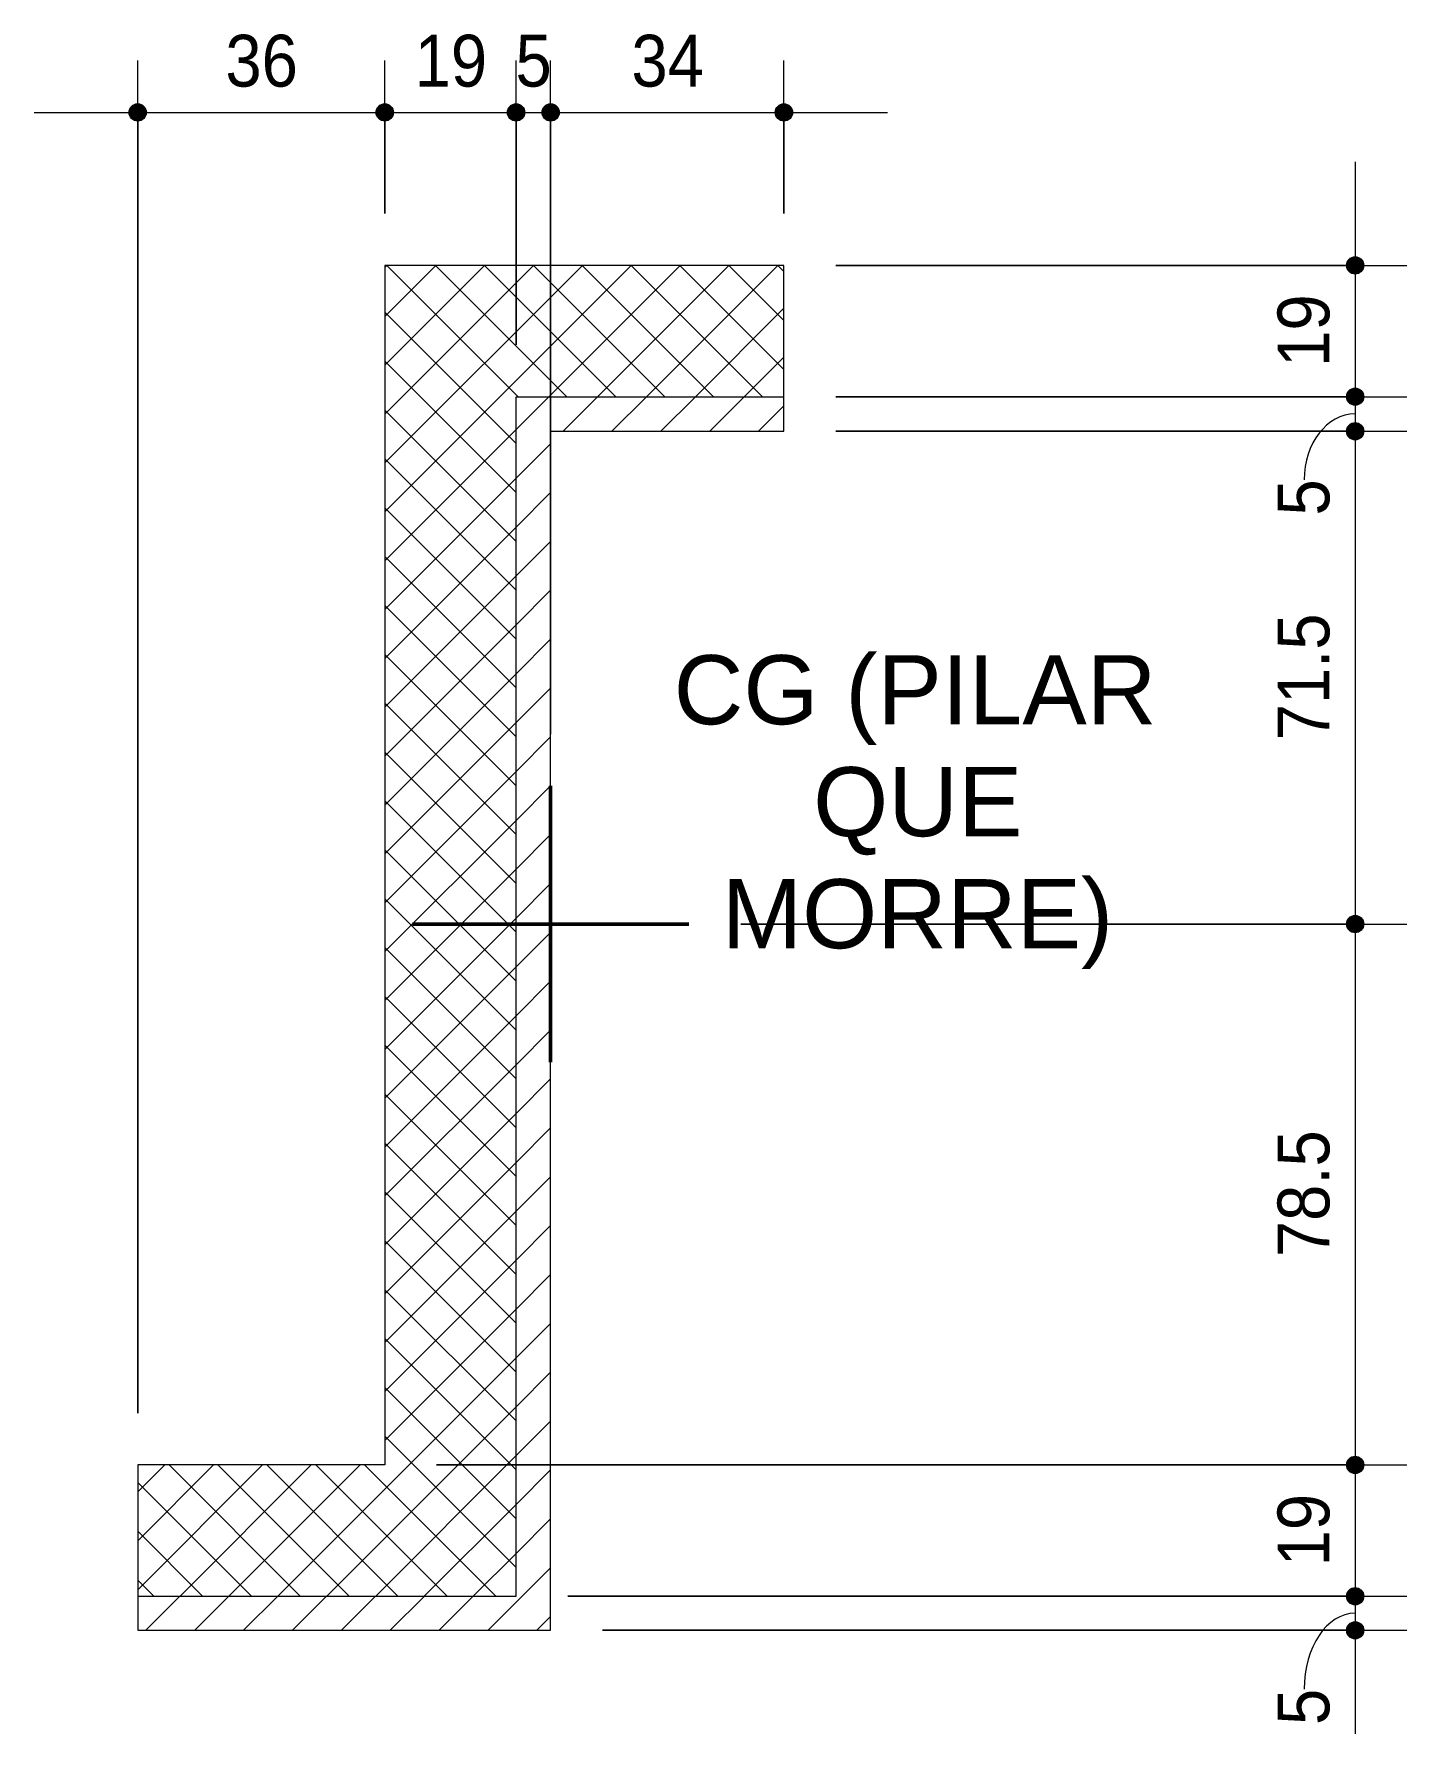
# Model space of a CAD drawing. Extents: x -1981 to 38708, y -3196 to 88064.
# Drawn here: x 18174.3 to 18373, y 494.6 to 740.6 of the extents above; entities that cross this region are included whole.
import ezdxf

# ---------------------------------------------------------------- set-up
doc = ezdxf.new("R2010")
doc.units = 0
doc.linetypes.add('Hidden', pattern=[0.714375, 0.47625, -0.238125])
for name, color, linetype, lineweight in [('A-ANNO-DIMS', 7, 'Continuous', 9), ('A-ANNO-DIMS-50', 7, 'Continuous', 9), ('A-DETL', 7, 'Hidden', 18), ('A-DETL-GENF', 7, 'Continuous', 18), ('A-DETL-MEDM', 7, 'Continuous', 50), ('G-ANNO-TEXT', 7, 'Continuous', 9)]:
    doc.layers.add(name, color=color, linetype=linetype, lineweight=lineweight)
doc.styles.add('Arial_1', font='arial.ttf', dxfattribs={"width": 0.9, "height": 7.5})
doc.styles.add('Arial_3', font='arial.ttf', dxfattribs={"height": 10})
doc.dimstyles.new('PED_1_5mm_ESQ_1', dxfattribs={"dimscale": 30.48, "dimtxt": 7.651945, "dimasz": 0.328084, "dimexe": 0.246063, "dimexo": 0.246063, "dimgap": 0.049213, "dimtad": 1, "dimdec": 1, "dimrnd": 0.5, "dimdsep": 46, "dimtxsty": 'Arial_1', "dimblk1": 'DOTSMALL', "dimblk2": 'DOTSMALL', "dimsah": 1, "dimcen": 0.09, "dimdle": 0.492126, "dimazin": 0, "dimtfac": 1, "dimtdec": 4, "dimtix": 1, "dimtmove": 1, "dimatfit": 3, "dimfxl": 1, "dimtvp": 1, "dimtolj": 1, "dimtzin": 0, "dimarcsym": 2})
doc.dimstyles.new('PED_1_5mm_ESQ_3', dxfattribs={"dimscale": 30.48, "dimtxt": 7.651945, "dimasz": 0.328084, "dimexe": 0.246063, "dimexo": 0.246063, "dimgap": 0.049213, "dimtad": 1, "dimdec": 1, "dimrnd": 0.5, "dimdsep": 46, "dimtxsty": 'Arial_1', "dimblk1": 'DOTSMALL', "dimblk2": 'DOTSMALL', "dimsah": 1, "dimcen": 0.09, "dimdle": 0.492126, "dimazin": 0, "dimtfac": 1, "dimtdec": 4, "dimtix": 1, "dimtmove": 0, "dimatfit": 3, "dimfxl": 1, "dimtvp": 1, "dimtolj": 1, "dimtzin": 0, "dimarcsym": 2})

# ---------------------------------------------------------------- blocks, each defined once
blk = doc.blocks.new('DIMBLOCK402-DT D 001 - DETALHE P1')
at = {"layer": 'A-ANNO-DIMS-50', "transparency": 16777216}
h = blk.add_hatch(color=256, dxfattribs=at)
edge = h.paths.add_edge_path(flags=0)
edge.add_arc((18365.49, 707.12), 1.25, 0, 360)
h = blk.add_hatch(color=256, dxfattribs=at)
edge = h.paths.add_edge_path(flags=0)
edge.add_arc((18365.49, 688.12), 1.25, 0, 360)
for p, q in [((18365.49, 722.12), (18365.49, 688.12)), ((18290.34, 707.12), (18372.99, 707.12)), ((18365.49, 707.12), (18290.34, 707.12)), ((18290.34, 688.12), (18372.99, 688.12)), ((18365.49, 688.12), (18290.34, 688.12))]:
    blk.add_line(p, q, dxfattribs=at)
for centre in [(18365.49, 707.12), (18365.49, 688.12)]:
    blk.add_circle(centre, 1.25, dxfattribs=at)
at = {"layer": 'A-ANNO-DIMS-50', "color": 0, "transparency": 16777216, "insert": (18354.26, 692.44), "char_height": 7.5, "width": 12.4315, "attachment_point": 1, "rotation": 90, "line_spacing_factor": 0.941778, "style": 'Arial_1'}
blk.add_mtext('19', dxfattribs=at)
blk = doc.blocks.new('_DotSmall')
at = {"color": 0, "linetype": 'ByBlock', "const_width": 0.5}
blk.add_lwpolyline([(-0.0625, 0, 1), (0.0625, 0, 1)], format="xyb", close=True, dxfattribs=at)
blk = doc.blocks.new('DIMBLOCK403-DT D 001 - DETALHE P1')
at = {"layer": 'A-ANNO-DIMS-50', "transparency": 16777216}
h = blk.add_hatch(color=256, dxfattribs=at)
edge = h.paths.add_edge_path(flags=0)
edge.add_arc((18365.49, 688.12), 1.25, 0, 360)
h = blk.add_hatch(color=256, dxfattribs=at)
edge = h.paths.add_edge_path(flags=0)
edge.add_arc((18365.49, 683.12), 1.25, 0, 360)
for p, q in [((18290.34, 688.12), (18372.99, 688.12)), ((18365.49, 688.12), (18290.34, 688.12)), ((18365.49, 688.12), (18365.49, 683.12)), ((18290.34, 683.12), (18372.99, 683.12)), ((18365.49, 683.12), (18290.34, 683.12))]:
    blk.add_line(p, q, dxfattribs=at)
for centre in [(18365.49, 688.12), (18365.49, 683.12)]:
    blk.add_circle(centre, 1.25, dxfattribs=at)
blk.add_ellipse((18365.49, 676.1), major_axis=(0, 9.52), ratio=0.7761, start_param=0, end_param=1.570796, dxfattribs=at)
at = {"layer": 'A-ANNO-DIMS-50', "color": 0, "transparency": 16777216, "insert": (18354.26, 670.92), "char_height": 7.5, "width": 6.2157, "attachment_point": 1, "rotation": 90, "line_spacing_factor": 0.941778, "style": 'Arial_1'}
blk.add_mtext('5', dxfattribs=at)
blk = doc.blocks.new('DIMBLOCK404-DT D 001 - DETALHE P1')
at = {"layer": 'A-ANNO-DIMS-50', "transparency": 16777216}
h = blk.add_hatch(color=256, dxfattribs=at)
edge = h.paths.add_edge_path(flags=0)
edge.add_arc((18365.49, 683.12), 1.25, 0, 360)
h = blk.add_hatch(color=256, dxfattribs=at)
edge = h.paths.add_edge_path(flags=0)
edge.add_arc((18365.49, 611.81), 1.25, 0, 360)
for p, q in [((18290.34, 683.12), (18372.99, 683.12)), ((18365.49, 683.12), (18290.34, 683.12)), ((18365.49, 683.12), (18365.49, 611.81)), ((18276.59, 611.81), (18372.99, 611.81)), ((18365.49, 611.81), (18276.59, 611.81))]:
    blk.add_line(p, q, dxfattribs=at)
for centre in [(18365.49, 683.12), (18365.49, 611.81)]:
    blk.add_circle(centre, 1.25, dxfattribs=at)
at = {"layer": 'A-ANNO-DIMS-50', "color": 0, "transparency": 16777216, "insert": (18354.26, 638.4), "char_height": 7.5, "width": 21.7551, "attachment_point": 1, "rotation": 90, "line_spacing_factor": 0.941778, "style": 'Arial_1'}
blk.add_mtext('71.5', dxfattribs=at)
blk = doc.blocks.new('DIMBLOCK405-DT D 001 - DETALHE P1')
at = {"layer": 'A-ANNO-DIMS-50', "transparency": 16777216}
h = blk.add_hatch(color=256, dxfattribs=at)
edge = h.paths.add_edge_path(flags=0)
edge.add_arc((18365.49, 611.81), 1.25, 0, 360)
h = blk.add_hatch(color=256, dxfattribs=at)
edge = h.paths.add_edge_path(flags=0)
edge.add_arc((18365.49, 533.55), 1.25, 0, 360)
for p, q in [((18276.59, 611.81), (18372.99, 611.81)), ((18365.49, 611.81), (18276.59, 611.81)), ((18365.49, 611.81), (18365.49, 533.55)), ((18232.59, 533.55), (18372.99, 533.55)), ((18365.49, 533.55), (18232.59, 533.55))]:
    blk.add_line(p, q, dxfattribs=at)
for centre in [(18365.49, 611.81), (18365.49, 533.55)]:
    blk.add_circle(centre, 1.25, dxfattribs=at)
at = {"layer": 'A-ANNO-DIMS-50', "color": 0, "transparency": 16777216, "insert": (18354.26, 563.62), "char_height": 7.5, "width": 21.7551, "attachment_point": 1, "rotation": 90, "line_spacing_factor": 0.941778, "style": 'Arial_1'}
blk.add_mtext('78.5', dxfattribs=at)
blk = doc.blocks.new('DIMBLOCK406-DT D 001 - DETALHE P1')
at = {"layer": 'A-ANNO-DIMS-50', "transparency": 16777216}
h = blk.add_hatch(color=256, dxfattribs=at)
edge = h.paths.add_edge_path(flags=0)
edge.add_arc((18365.49, 533.55), 1.25, 0, 360)
h = blk.add_hatch(color=256, dxfattribs=at)
edge = h.paths.add_edge_path(flags=0)
edge.add_arc((18365.49, 514.55), 1.25, 0, 360)
for p, q in [((18232.59, 533.55), (18372.99, 533.55)), ((18365.49, 533.55), (18232.59, 533.55)), ((18365.49, 533.55), (18365.49, 514.55)), ((18251.59, 514.55), (18372.99, 514.55)), ((18365.49, 514.55), (18251.59, 514.55))]:
    blk.add_line(p, q, dxfattribs=at)
for centre in [(18365.49, 533.55), (18365.49, 514.55)]:
    blk.add_circle(centre, 1.25, dxfattribs=at)
at = {"layer": 'A-ANNO-DIMS-50', "color": 0, "transparency": 16777216, "insert": (18354.26, 518.87), "char_height": 7.5, "width": 12.4315, "attachment_point": 1, "rotation": 90, "line_spacing_factor": 0.941778, "style": 'Arial_1'}
blk.add_mtext('19', dxfattribs=at)
blk = doc.blocks.new('DIMBLOCK407-DT D 001 - DETALHE P1')
at = {"layer": 'A-ANNO-DIMS-50', "transparency": 16777216}
h = blk.add_hatch(color=256, dxfattribs=at)
edge = h.paths.add_edge_path(flags=0)
edge.add_arc((18365.49, 514.55), 1.25, 0, 360)
h = blk.add_hatch(color=256, dxfattribs=at)
edge = h.paths.add_edge_path(flags=0)
edge.add_arc((18365.49, 509.62), 1.25, 0, 360)
for p, q in [((18251.59, 514.55), (18372.99, 514.55)), ((18365.49, 514.55), (18251.59, 514.55)), ((18365.49, 514.55), (18365.49, 494.62)), ((18256.59, 509.62), (18372.99, 509.62)), ((18365.49, 509.62), (18256.59, 509.62))]:
    blk.add_line(p, q, dxfattribs=at)
for centre in [(18365.49, 514.55), (18365.49, 509.62)]:
    blk.add_circle(centre, 1.25, dxfattribs=at)
blk.add_ellipse((18365.49, 501.1), major_axis=(0, 10.99), ratio=0.672362, start_param=0, end_param=1.570796, dxfattribs=at)
at = {"layer": 'A-ANNO-DIMS-50', "color": 0, "transparency": 16777216, "insert": (18354.26, 495.92), "char_height": 7.5, "width": 6.2157, "attachment_point": 1, "rotation": 90, "line_spacing_factor": 0.941778, "style": 'Arial_1'}
blk.add_mtext('5', dxfattribs=at)
blk = doc.blocks.new('DIMBLOCK408-DT D 001 - DETALHE P1')
at = {"layer": 'A-ANNO-DIMS-50', "transparency": 16777216}
h = blk.add_hatch(color=256, dxfattribs=at)
edge = h.paths.add_edge_path(flags=0)
edge.add_arc((18189.34, 729.25), 1.25, 0, 360)
h = blk.add_hatch(color=256, dxfattribs=at)
edge = h.paths.add_edge_path(flags=0)
edge.add_arc((18225.09, 729.25), 1.25, 0, 360)
for p, q in [((18189.34, 541.05), (18189.34, 736.75)), ((18225.09, 714.62), (18225.09, 736.75)), ((18174.34, 729.25), (18225.09, 729.25)), ((18189.34, 729.25), (18189.34, 541.05)), ((18225.09, 729.25), (18225.09, 714.62))]:
    blk.add_line(p, q, dxfattribs=at)
for centre in [(18189.34, 729.25), (18225.09, 729.25)]:
    blk.add_circle(centre, 1.25, dxfattribs=at)
at = {"layer": 'A-ANNO-DIMS-50', "color": 0, "transparency": 16777216, "insert": (18202.03, 740.49), "char_height": 7.5, "width": 12.4315, "attachment_point": 1, "line_spacing_factor": 0.941778, "style": 'Arial_1'}
blk.add_mtext('36', dxfattribs=at)
blk = doc.blocks.new('DIMBLOCK409-DT D 001 - DETALHE P1')
at = {"layer": 'A-ANNO-DIMS-50', "transparency": 16777216}
h = blk.add_hatch(color=256, dxfattribs=at)
edge = h.paths.add_edge_path(flags=0)
edge.add_arc((18225.09, 729.25), 1.25, 0, 360)
h = blk.add_hatch(color=256, dxfattribs=at)
edge = h.paths.add_edge_path(flags=0)
edge.add_arc((18244.09, 729.25), 1.25, 0, 360)
for p, q in [((18225.09, 714.62), (18225.09, 736.75)), ((18244.09, 695.62), (18244.09, 736.75)), ((18225.09, 729.25), (18244.09, 729.25)), ((18225.09, 729.25), (18225.09, 714.62)), ((18244.09, 729.25), (18244.09, 695.62))]:
    blk.add_line(p, q, dxfattribs=at)
for centre in [(18225.09, 729.25), (18244.09, 729.25)]:
    blk.add_circle(centre, 1.25, dxfattribs=at)
at = {"layer": 'A-ANNO-DIMS-50', "color": 0, "transparency": 16777216, "insert": (18229.41, 740.49), "char_height": 7.5, "width": 12.4315, "attachment_point": 1, "line_spacing_factor": 0.941778, "style": 'Arial_1'}
blk.add_mtext('19', dxfattribs=at)
blk = doc.blocks.new('DIMBLOCK410-DT D 001 - DETALHE P1')
at = {"layer": 'A-ANNO-DIMS-50', "transparency": 16777216}
h = blk.add_hatch(color=256, dxfattribs=at)
edge = h.paths.add_edge_path(flags=0)
edge.add_arc((18244.09, 729.25), 1.25, 0, 360)
h = blk.add_hatch(color=256, dxfattribs=at)
edge = h.paths.add_edge_path(flags=0)
edge.add_arc((18249.09, 729.25), 1.25, 0, 360)
for p, q in [((18244.09, 695.62), (18244.09, 736.75)), ((18249.09, 639.31), (18249.09, 736.75)), ((18244.09, 729.25), (18249.09, 729.25)), ((18244.09, 729.25), (18244.09, 695.62)), ((18249.09, 729.25), (18249.09, 639.31))]:
    blk.add_line(p, q, dxfattribs=at)
for centre in [(18244.09, 729.25), (18249.09, 729.25)]:
    blk.add_circle(centre, 1.25, dxfattribs=at)
at = {"layer": 'A-ANNO-DIMS-50', "color": 0, "transparency": 16777216, "insert": (18244, 740.49), "char_height": 7.5, "width": 6.2157, "attachment_point": 1, "line_spacing_factor": 0.941778, "style": 'Arial_1'}
blk.add_mtext('5', dxfattribs=at)
blk = doc.blocks.new('DIMBLOCK411-DT D 001 - DETALHE P1')
at = {"layer": 'A-ANNO-DIMS-50', "transparency": 16777216}
h = blk.add_hatch(color=256, dxfattribs=at)
edge = h.paths.add_edge_path(flags=0)
edge.add_arc((18249.09, 729.25), 1.25, 0, 360)
h = blk.add_hatch(color=256, dxfattribs=at)
edge = h.paths.add_edge_path(flags=0)
edge.add_arc((18282.84, 729.25), 1.25, 0, 360)
for p, q in [((18249.09, 639.31), (18249.09, 736.75)), ((18282.84, 714.62), (18282.84, 736.75)), ((18249.09, 729.25), (18297.84, 729.25)), ((18249.09, 729.25), (18249.09, 639.31)), ((18282.84, 729.25), (18282.84, 714.62))]:
    blk.add_line(p, q, dxfattribs=at)
for centre in [(18249.09, 729.25), (18282.84, 729.25)]:
    blk.add_circle(centre, 1.25, dxfattribs=at)
at = {"layer": 'A-ANNO-DIMS-50', "color": 0, "transparency": 16777216, "insert": (18260.78, 740.49), "char_height": 7.5, "width": 12.4315, "attachment_point": 1, "line_spacing_factor": 0.941778, "style": 'Arial_1'}
blk.add_mtext('34', dxfattribs=at)

msp = doc.modelspace()

# ---------------------------------------------------------------- hatches: boundary and pattern name
at = {"layer": 'A-DETL-GENF', "true_color": 0x0000ff}
h = msp.add_hatch(dxfattribs=at)
h.set_pattern_fill('FP_2', color=5, style=0, pattern_type=2)
h.set_pattern_definition([(45, (19625.4513, 0), (-3.535534, 3.535534), []), (135, (19625.4513, 0), (-3.535534, -3.535534), [])])
h.paths.add_polyline_path([(18189.34, 514.55), (18244.09, 514.6), (18244.09, 688.12), (18282.84, 688.12), (18282.84, 707.12), (18225.09, 707.12), (18225.09, 533.55), (18189.34, 533.55)], flags=0)
at = {"layer": 'A-DETL-GENF', "true_color": 0x808080}
h = msp.add_hatch(dxfattribs=at)
h.set_pattern_fill('FP_1', color=8, style=0, pattern_type=2)
h.set_pattern_definition([(45, (19625.4513, 0), (-3.535534, 3.535534), [])])
h.paths.add_polyline_path([(18244.09, 509.62), (18249.09, 509.62), (18249.09, 683.12), (18282.84, 683.12), (18282.84, 688.12), (18244.09, 688.12), (18244.09, 514.55), (18189.34, 514.55), (18189.34, 509.62), (18225.09, 509.62)], flags=0)

# ---------------------------------------------------------------- linework, layer by layer
at = {"layer": 'A-DETL', "linetype": 'Continuous'}
for p, q in [((18282.84, 707.12), (18225.09, 707.12)), ((18225.09, 707.12), (18225.09, 533.55)), ((18282.84, 688.12), (18282.84, 707.12)), ((18244.09, 514.55), (18244.09, 688.12)), ((18244.09, 688.12), (18282.84, 688.12)), ((18282.84, 683.12), (18282.84, 688.12)), ((18249.09, 509.62), (18249.09, 683.12)), ((18249.09, 683.12), (18282.84, 683.12)), ((18225.09, 533.55), (18189.34, 533.55)), ((18189.34, 533.55), (18189.34, 514.55)), ((18189.34, 514.55), (18189.34, 509.62)), ((18189.34, 514.55), (18244.09, 514.55)), ((18189.34, 509.62), (18249.09, 509.62))]:
    msp.add_line(p, q, dxfattribs=at)
at = {"layer": 'A-DETL-MEDM'}
for q in [(18249.09, 631.81), (18229.09, 611.81), (18269.09, 611.81), (18249.09, 591.81)]:
    msp.add_line((18249.09, 611.81), q, dxfattribs=at)

# ---------------------------------------------------------------- texts
at = {"layer": 'G-ANNO-TEXT', "char_height": 10, "attachment_point": 1, "style": 'Arial_3'}
for s, insert, width in [('CG (PILAR ', (18266.89, 650.72), 90.9915), ('QUE ', (18287.07, 634.52), 42.0886), ('MORRE)', (18273.84, 618.31), 69.346)]:
    msp.add_mtext(s, dxfattribs=dict(at, insert=insert, width=width))

# ---------------------------------------------------------------- dimensions: what is measured, and where the dimension line sits
at = {"layer": 'A-ANNO-DIMS'}
for base, p1, p2, override, picture, middle in [((18225.08672104, 729.25233914), (18189.33672104, 533.55062292), (18225.08672104, 707.11928422), {"dimpost": '<>', "dimfxl": 177.21214}, 'DIMBLOCK408-DT D 001 - DETALHE P1', (18207.21172104, 734.58419455)), ((18244.09, 729.25), (18225.09, 707.12), (18244.09, 688.12), {"dimpost": '<>', "dimfxl": 26.870058}, 'DIMBLOCK409-DT D 001 - DETALHE P1', (18234.59, 734.58)), ((18249.09, 729.25), (18244.09, 688.12), (18249.09, 631.81), {"dimpost": '<>', "dimfxl": 56.531025}, 'DIMBLOCK410-DT D 001 - DETALHE P1', (18246.59, 734.57)), ((18282.83673, 729.25234), (18249.08672, 631.80981), (18282.83673, 707.11928), {"dimpost": '<>', "dimfxl": 82.526238}, 'DIMBLOCK411-DT D 001 - DETALHE P1', (18265.96173, 734.58419))]:
    dim = msp.add_linear_dim(base=base, p1=p1, p2=p2, dimstyle='PED_1_5mm_ESQ_3', override=override, dxfattribs=at)
    dim.commit()
    dim.dimension.update_dxf_attribs({"geometry": picture, "text_midpoint": middle})
for base, p1, p2, override, picture, middle in [((18365.49, 688.12), (18282.84, 707.12), (18282.84, 688.12), {"dimpost": '<>', "dimfxl": 19}, 'DIMBLOCK402-DT D 001 - DETALHE P1', (18360.16, 697.62)), ((18365.49, 611.81), (18282.84, 683.12), (18269.09, 611.81), {"dimpost": '<>', "dimfxl": 72.623025}, 'DIMBLOCK404-DT D 001 - DETALHE P1', (18360.16, 647.46)), ((18365.49, 533.55), (18269.09, 611.81), (18225.09, 533.55), {"dimpost": '<>', "dimfxl": 89.78029}, 'DIMBLOCK405-DT D 001 - DETALHE P1', (18360.16, 572.68)), ((18365.49, 514.55), (18225.09, 533.55), (18244.09, 514.55), {"dimpost": '<>', "dimfxl": 26.870058}, 'DIMBLOCK406-DT D 001 - DETALHE P1', (18360.16, 524.05))]:
    dim = msp.add_linear_dim(base=base, p1=p1, p2=p2, angle=90, dimstyle='PED_1_5mm_ESQ_3', override=override, dxfattribs=at)
    dim.commit()
    dim.dimension.update_dxf_attribs({"geometry": picture, "text_midpoint": middle})
for base, p1, p2, override, picture, middle in [((18365.49, 683.12), (18282.84, 688.12), (18282.84, 683.12), {"dimpost": '<>', "dimfxl": 5}, 'DIMBLOCK403-DT D 001 - DETALHE P1', (18359.26, 674.03)), ((18365.49, 509.62), (18244.09, 514.55), (18249.09, 509.62), {"dimpost": '<>', "dimfxl": 7.022703}, 'DIMBLOCK407-DT D 001 - DETALHE P1', (18359.26, 499.03))]:
    dim = msp.add_linear_dim(base=base, p1=p1, p2=p2, angle=90, dimstyle='PED_1_5mm_ESQ_1', override=override, dxfattribs=at)
    dim.commit()
    dim.dimension.update_dxf_attribs({"geometry": picture, "text_midpoint": middle, "dimtype": 160, "text_rotation": 90})

doc.saveas('drawing.dxf')
